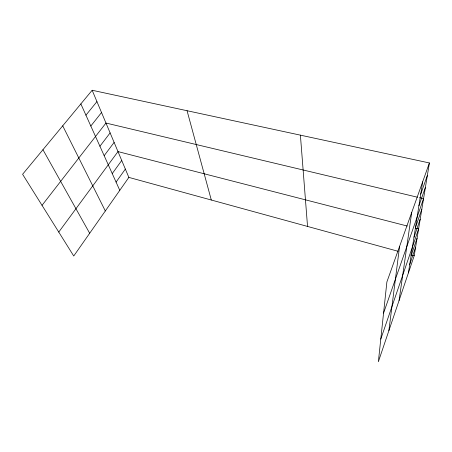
<?xml version="1.0" encoding="UTF-8"?>
<svg xmlns="http://www.w3.org/2000/svg" width="452" height="452" viewBox="0 0 452 452"><rect width="100%" height="100%" fill="white"/><g stroke="black" fill="none" stroke-linecap="round" stroke-linejoin="round"><path stroke-width="0.68" d="M388.878 330.644L399.574 246.425M399.076 300.484L411.704 212.48M408.41 272.884L422.654 181.828M429.4 162.957L386.889 281.924L378.364 361.741L414.218 255.708L429.4 162.957L92.157 90.259L22.6 174.286L73.738 256.007L128.854 177.393L92.157 90.259M409.721 264.505L415.62 247.148M411.088 255.781L417.077 238.232M380.776 339.119L418.597 228.955L415.264 228.096M413.992 237.21L420.179 219.282M415.541 227.311L421.829 209.191M383.556 313.117L423.558 198.66L419.546 197.705M418.902 205.807L425.411 187.314M420.733 194.111L427.36 175.421M116.074 182.099L125.351 169.071M112.237 173.591L121.729 160.477M58.76 232.079L117.989 151.595L407.258 226.034M104.175 155.68L114.119 142.403M99.926 146.25L110.113 132.894M42.03 205.338L105.96 123.04L417.541 197.23M90.818 126.035L101.53 112.52M85.931 115.187L96.931 101.604M128.854 177.393L398.099 251.284M410.862 254.787L414.218 255.708M42.946 149.708L89.677 233.266M62.721 125.82L105.316 210.965M80.857 103.909L119.78 190.337M187.06 110.717L211.304 200.021M300.399 135.148L307.541 226.435"/></g></svg>
